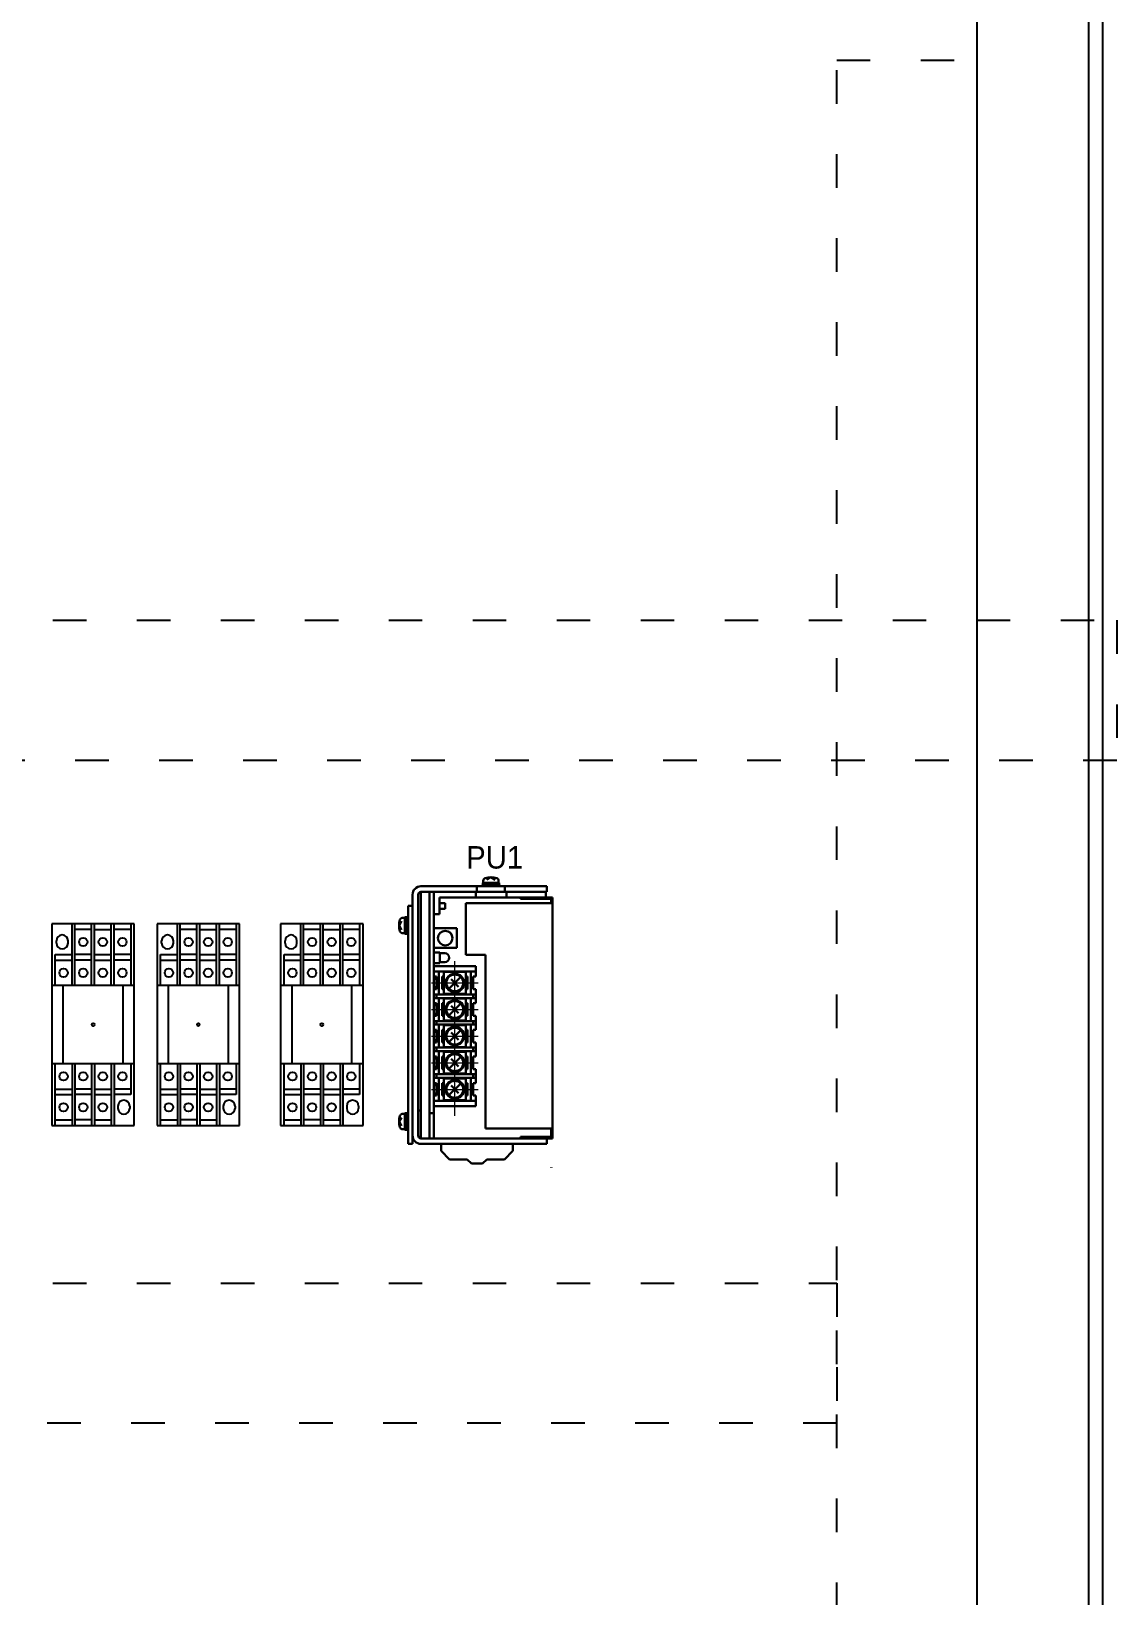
# Model space of a CAD drawing. Header units: millimetres. Extents: x 14879 to 47640, y -20740 to 344.
# Drawn here: x 47252 to 47640, y -910 to -351 of the extents above; entities that cross this region are included whole.
import ezdxf
from ezdxf.enums import TextEntityAlignment as Align

# ---------------------------------------------------------------- set-up
doc = ezdxf.new("R2010")
doc.units = ezdxf.units.MM
doc.linetypes.add('ACAD_ISO03W100', pattern=[30, 12, -18])
doc.linetypes.add('CENTER', pattern=[50.8, 31.75, -6.35, 6.35, -6.35])
doc.layers.add('04部品記号', color=3, linetype='Continuous')
for name, color, linetype, lineweight in [('Z_OM_CENTER', 2, 'CENTER', 13), ('Z_OM_OUTLINE', 7, 'Continuous', 30), ('Z_OM_THIN_LINE', 2, 'Continuous', 13)]:
    doc.layers.add(name, color=color, linetype=linetype, lineweight=lineweight)
doc.styles.add('ＭＳＰゴシック', font='MS PGothic.ttf')

msp = doc.modelspace()

# ---------------------------------------------------------------- linework, layer by layer
for p, q in [((47634.85, -1711.79), (47634.85, 288.21)), ((47629.85, -1706.79), (47629.85, 283.21)), ((47589.85, 243.21), (47589.85, -1666.79))]:
    msp.add_line(p, q)
at = {"color": 7, "linetype": 'Continuous'}
for p, q in [((47288.97, -670.14), (47259.47, -670.14)), ((47259.47, -670.14), (47259.47, -742.14)), ((47266.72, -692.14), (47266.72, -670.14)), ((47267.72, -692.14), (47267.72, -670.14)), ((47273.72, -692.14), (47273.72, -670.14)), ((47274.72, -692.14), (47274.72, -670.14)), ((47280.72, -692.14), (47280.72, -670.14)), ((47281.72, -692.14), (47281.72, -670.14)), ((47287.72, -670.14), (47287.72, -692.14)), ((47288.97, -742.14), (47288.97, -670.14)), ((47326.59, -670.14), (47297.09, -670.14)), ((47297.09, -670.14), (47297.09, -742.14)), ((47304.34, -692.14), (47304.34, -670.14)), ((47305.34, -692.14), (47305.34, -670.14)), ((47311.34, -692.14), (47311.34, -670.14)), ((47312.34, -692.14), (47312.34, -670.14)), ((47318.34, -692.14), (47318.34, -670.14)), ((47319.34, -692.14), (47319.34, -670.14)), ((47325.34, -670.14), (47325.34, -692.14)), ((47326.59, -742.14), (47326.59, -670.14)), ((47370.7, -670.14), (47341.2, -670.14)), ((47341.2, -670.14), (47341.2, -742.14)), ((47348.45, -692.14), (47348.45, -670.14)), ((47349.45, -692.14), (47349.45, -670.14)), ((47355.45, -692.14), (47355.45, -670.14)), ((47356.45, -692.14), (47356.45, -670.14)), ((47362.45, -692.14), (47362.45, -670.14)), ((47363.45, -692.14), (47363.45, -670.14)), ((47369.45, -670.14), (47369.45, -692.14)), ((47370.7, -742.14), (47370.7, -670.14)), ((47273.72, -672.14), (47267.72, -672.14)), ((47274.72, -672.14), (47280.72, -672.14)), ((47287.72, -672.14), (47281.72, -672.14)), ((47311.34, -672.14), (47305.34, -672.14)), ((47312.34, -672.14), (47318.34, -672.14)), ((47325.34, -672.14), (47319.34, -672.14)), ((47355.45, -672.14), (47349.45, -672.14)), ((47356.45, -672.14), (47362.45, -672.14)), ((47369.45, -672.14), (47363.45, -672.14)), ((47260.72, -681.14), (47266.72, -681.14)), ((47260.72, -692.14), (47260.72, -681.14)), ((47261.12, -677.04), (47261.12, -676.24)), ((47265.32, -677.04), (47265.32, -676.24)), ((47273.72, -681.14), (47267.72, -681.14)), ((47274.72, -681.14), (47280.72, -681.14)), ((47287.72, -681.14), (47281.72, -681.14)), ((47298.34, -681.14), (47304.34, -681.14)), ((47298.34, -692.14), (47298.34, -681.14)), ((47298.74, -677.04), (47298.74, -676.24)), ((47302.94, -677.04), (47302.94, -676.24)), ((47311.34, -681.14), (47305.34, -681.14)), ((47312.34, -681.14), (47318.34, -681.14)), ((47325.34, -681.14), (47319.34, -681.14)), ((47342.45, -681.14), (47348.45, -681.14)), ((47342.45, -692.14), (47342.45, -681.14)), ((47342.85, -677.04), (47342.85, -676.24)), ((47347.05, -677.04), (47347.05, -676.24)), ((47355.45, -681.14), (47349.45, -681.14)), ((47356.45, -681.14), (47362.45, -681.14)), ((47369.45, -681.14), (47363.45, -681.14)), ((47260.72, -683.14), (47266.72, -683.14)), ((47273.72, -683.14), (47267.72, -683.14)), ((47274.72, -683.14), (47280.72, -683.14)), ((47287.72, -683.14), (47281.72, -683.14)), ((47298.34, -683.14), (47304.34, -683.14)), ((47311.34, -683.14), (47305.34, -683.14)), ((47312.34, -683.14), (47318.34, -683.14)), ((47325.34, -683.14), (47319.34, -683.14)), ((47342.45, -683.14), (47348.45, -683.14)), ((47355.45, -683.14), (47349.45, -683.14)), ((47356.45, -683.14), (47362.45, -683.14)), ((47369.45, -683.14), (47363.45, -683.14)), ((47288.97, -692.14), (47259.47, -692.14)), ((47263.47, -692.14), (47263.47, -720.14)), ((47284.97, -720.14), (47284.97, -692.14)), ((47326.59, -692.14), (47297.09, -692.14)), ((47301.09, -692.14), (47301.09, -720.14)), ((47322.59, -720.14), (47322.59, -692.14)), ((47370.7, -692.14), (47341.2, -692.14)), ((47345.2, -692.14), (47345.2, -720.14)), ((47366.7, -720.14), (47366.7, -692.14)), ((47288.97, -720.14), (47259.47, -720.14)), ((47260.72, -742.14), (47260.72, -720.14)), ((47266.72, -720.14), (47266.72, -742.14)), ((47267.72, -720.14), (47267.72, -742.14)), ((47273.72, -720.14), (47273.72, -742.14)), ((47274.72, -720.14), (47274.72, -742.14)), ((47280.72, -720.14), (47280.72, -742.14)), ((47281.72, -720.14), (47281.72, -742.14)), ((47287.72, -720.14), (47287.72, -731.14)), ((47326.59, -720.14), (47297.09, -720.14)), ((47298.34, -742.14), (47298.34, -720.14)), ((47304.34, -720.14), (47304.34, -742.14)), ((47305.34, -720.14), (47305.34, -742.14)), ((47311.34, -720.14), (47311.34, -742.14)), ((47312.34, -720.14), (47312.34, -742.14)), ((47318.34, -720.14), (47318.34, -742.14)), ((47319.34, -720.14), (47319.34, -742.14)), ((47325.34, -720.14), (47325.34, -731.14)), ((47370.7, -720.14), (47341.2, -720.14)), ((47342.45, -742.14), (47342.45, -720.14)), ((47348.45, -720.14), (47348.45, -742.14)), ((47349.45, -720.14), (47349.45, -742.14)), ((47355.45, -720.14), (47355.45, -742.14)), ((47356.45, -720.14), (47356.45, -742.14)), ((47362.45, -720.14), (47362.45, -742.14)), ((47363.45, -720.14), (47363.45, -742.14)), ((47369.45, -720.14), (47369.45, -731.14)), ((47260.72, -729.14), (47266.72, -729.14)), ((47260.72, -731.14), (47266.72, -731.14)), ((47273.72, -729.14), (47267.72, -729.14)), ((47273.72, -731.14), (47267.72, -731.14)), ((47274.72, -729.14), (47280.72, -729.14)), ((47274.72, -731.14), (47280.72, -731.14)), ((47287.72, -729.14), (47281.72, -729.14)), ((47287.72, -731.14), (47281.72, -731.14)), ((47298.34, -729.14), (47304.34, -729.14)), ((47298.34, -731.14), (47304.34, -731.14)), ((47311.34, -729.14), (47305.34, -729.14)), ((47311.34, -731.14), (47305.34, -731.14)), ((47312.34, -729.14), (47318.34, -729.14)), ((47312.34, -731.14), (47318.34, -731.14)), ((47325.34, -729.14), (47319.34, -729.14)), ((47325.34, -731.14), (47319.34, -731.14)), ((47342.45, -729.14), (47348.45, -729.14)), ((47342.45, -731.14), (47348.45, -731.14)), ((47355.45, -729.14), (47349.45, -729.14)), ((47355.45, -731.14), (47349.45, -731.14)), ((47356.45, -729.14), (47362.45, -729.14)), ((47356.45, -731.14), (47362.45, -731.14)), ((47369.45, -729.14), (47363.45, -729.14)), ((47369.45, -731.14), (47363.45, -731.14)), ((47283.12, -735.24), (47283.12, -736.04)), ((47287.32, -735.24), (47287.32, -736.04)), ((47320.74, -735.24), (47320.74, -736.04)), ((47324.94, -735.24), (47324.94, -736.04)), ((47364.85, -735.24), (47364.85, -736.04)), ((47369.05, -735.24), (47369.05, -736.04)), ((47259.47, -742.14), (47288.97, -742.14)), ((47260.72, -740.14), (47266.72, -740.14)), ((47273.72, -740.14), (47267.72, -740.14)), ((47274.72, -740.14), (47280.72, -740.14)), ((47297.09, -742.14), (47326.59, -742.14)), ((47298.34, -740.14), (47304.34, -740.14)), ((47311.34, -740.14), (47305.34, -740.14)), ((47312.34, -740.14), (47318.34, -740.14)), ((47341.2, -742.14), (47370.7, -742.14)), ((47342.45, -740.14), (47348.45, -740.14)), ((47355.45, -740.14), (47349.45, -740.14)), ((47356.45, -740.14), (47362.45, -740.14))]:
    msp.add_line(p, q, dxfattribs=at)
at = {"color": 1, "linetype": 'ACAD_ISO03W100'}
for points in [[(47539.85, -361.79), (47589.85, -361.79), (47589.85, -1487.35), (47539.85, -1487.35)], [(46929.84, -611.79), (46929.84, -561.79), (47639.85, -561.79), (47639.85, -611.79)], [(46929.84, -848.44), (46929.84, -798.45), (47539.85, -798.45), (47539.85, -848.44)]]:
    msp.add_lwpolyline(points, close=True, dxfattribs=at)
at = {"color": 7, "linetype": 'Continuous'}
for centre, radius in [((47270.72, -676.64), 1.5), ((47277.72, -676.64), 1.5), ((47284.72, -676.64), 1.5), ((47308.34, -676.64), 1.5), ((47315.34, -676.64), 1.5), ((47322.34, -676.64), 1.5), ((47352.45, -676.64), 1.5), ((47359.45, -676.64), 1.5), ((47366.45, -676.64), 1.5), ((47263.72, -687.64), 1.5), ((47270.72, -687.64), 1.5), ((47277.72, -687.64), 1.5), ((47284.72, -687.64), 1.5), ((47301.34, -687.64), 1.5), ((47308.34, -687.64), 1.5), ((47315.34, -687.64), 1.5), ((47322.34, -687.64), 1.5), ((47345.45, -687.64), 1.5), ((47352.45, -687.64), 1.5), ((47359.45, -687.64), 1.5), ((47366.45, -687.64), 1.5), ((47274.22, -706.14), 0.5), ((47311.84, -706.14), 0.5), ((47355.95, -706.14), 0.5), ((47263.72, -724.64), 1.5), ((47270.72, -724.64), 1.5), ((47277.72, -724.64), 1.5), ((47284.72, -724.64), 1.5), ((47301.34, -724.64), 1.5), ((47308.34, -724.64), 1.5), ((47315.34, -724.64), 1.5), ((47322.34, -724.64), 1.5), ((47345.45, -724.64), 1.5), ((47352.45, -724.64), 1.5), ((47359.45, -724.64), 1.5), ((47366.45, -724.64), 1.5), ((47263.72, -735.64), 1.5), ((47270.72, -735.64), 1.5), ((47277.72, -735.64), 1.5), ((47301.34, -735.64), 1.5), ((47308.34, -735.64), 1.5), ((47315.34, -735.64), 1.5), ((47345.45, -735.64), 1.5), ((47352.45, -735.64), 1.5), ((47359.45, -735.64), 1.5)]:
    msp.add_circle(centre, radius, dxfattribs=at)
for centre, start, end in [((47263.22, -676.24), 0, 180), ((47300.84, -676.24), 0, 180), ((47344.95, -676.24), 0, 180), ((47263.22, -677.04), 180, 0), ((47300.84, -677.04), 180, 0), ((47344.95, -677.04), 180, 0), ((47285.22, -735.24), 0, 180), ((47285.22, -736.04), 180, 0), ((47322.84, -735.24), 0, 180), ((47322.84, -736.04), 180, 0), ((47366.95, -735.24), 0, 180), ((47366.95, -736.04), 180, 0)]:
    msp.add_arc(centre, 2.1, start, end, dxfattribs=at)
at = {"layer": 'Z_OM_CENTER', "ltscale": 5}
for p, q in [((47403.45, -738.67), (47403.45, -683.54)), ((47395.12, -691.25), (47411.78, -691.25)), ((47395.12, -700.75), (47411.78, -700.75)), ((47395.12, -710.25), (47411.78, -710.25)), ((47395.12, -719.75), (47411.78, -719.75)), ((47395.12, -729.25), (47411.78, -729.25))]:
    msp.add_line(p, q, dxfattribs=at)
at = {"layer": 'Z_OM_OUTLINE'}
for p, q in [((47436.35, -656.75), (47391.35, -656.75)), ((47391.35, -658.75), (47391.35, -746.75)), ((47391.35, -658.75), (47436.35, -658.75)), ((47394.35, -658.75), (47394.35, -746.75)), ((47395.95, -658.75), (47395.95, -746.75)), ((47410.95, -658.75), (47410.95, -660.75)), ((47411.35, -658.75), (47411.35, -656.75)), ((47413.35, -656.25), (47419.35, -656.25)), ((47413.35, -656.25), (47413.35, -656.75)), ((47419.3, -655.55), (47413.4, -655.55)), ((47413.6, -654.82), (47413.6, -655.55)), ((47416.35, -653.55), (47414.85, -654.45)), ((47416.15, -655.55), (47416.55, -656.25)), ((47416.35, -653.55), (47417.85, -654.45)), ((47419.1, -654.82), (47419.1, -655.55)), ((47419.35, -656.75), (47419.35, -656.25)), ((47421.35, -658.75), (47421.35, -656.75)), ((47421.95, -658.75), (47421.95, -660.75)), ((47435.95, -658.75), (47435.95, -660.75)), ((47436.35, -658.75), (47436.35, -656.75)), ((47386.75, -663.75), (47388.35, -663.75)), ((47386.75, -748.75), (47386.75, -663.75)), ((47388.35, -659.75), (47388.35, -748.75)), ((47390.35, -745.75), (47390.35, -659.75)), ((47438.35, -660.75), (47397.95, -660.75)), ((47397.95, -660.75), (47397.95, -666.75)), ((47399.95, -662.75), (47397.95, -662.75)), ((47399.95, -662.75), (47399.95, -664.75)), ((47407.35, -662.75), (47438.35, -662.75)), ((47407.35, -662.75), (47407.35, -681.25)), ((47426.85, -660.75), (47426.85, -661.25)), ((47426.85, -661.25), (47437.85, -661.25)), ((47437.85, -661.25), (47437.85, -662.75)), ((47438.35, -746.75), (47438.35, -660.75)), ((47383.55, -670.75), (47384.45, -669.25)), ((47384.81, -668), (47385.55, -668)), ((47385.55, -667.8), (47385.55, -673.7)), ((47386.25, -673.75), (47386.25, -667.75)), ((47386.75, -667.75), (47386.25, -667.75)), ((47395.95, -666.75), (47397.95, -666.75)), ((47397.95, -664.75), (47399.95, -664.75)), ((47383.55, -670.75), (47384.45, -672.26)), ((47384.81, -673.5), (47385.55, -673.5)), ((47385.55, -670.96), (47386.25, -670.55)), ((47386.25, -673.75), (47386.75, -673.75)), ((47404.15, -671.75), (47395.95, -671.75)), ((47404.15, -671.75), (47404.15, -678.75)), ((47404.15, -678.75), (47395.95, -678.75)), ((47398.15, -680.35), (47395.95, -680.35)), ((47398.15, -680.35), (47398.15, -684.15)), ((47399.85, -680.65), (47398.15, -680.65)), ((47407.35, -681.25), (47414.35, -681.25)), ((47414.35, -681.25), (47414.35, -743.25)), ((47398.15, -684.15), (47395.95, -684.15)), ((47410.95, -685.25), (47395.95, -685.25)), ((47398.15, -683.85), (47399.85, -683.85)), ((47410.95, -685.25), (47410.95, -689)), ((47410.95, -687.15), (47395.95, -687.15)), ((47396.95, -689), (47395.95, -689)), ((47396.95, -689.75), (47395.95, -689.75)), ((47396.95, -693.5), (47396.95, -689)), ((47397.7, -695.35), (47397.7, -687.15)), ((47399.55, -689), (47398.95, -689)), ((47398.95, -689), (47398.95, -693.5)), ((47399.55, -687.35), (47399.55, -695.15)), ((47407.35, -687.35), (47399.55, -687.35)), ((47399.6, -687.15), (47399.6, -687.35)), ((47405.57, -689.13), (47401.33, -693.38)), ((47404.79, -692.6), (47402.11, -689.91)), ((47407.3, -687.35), (47407.3, -687.15)), ((47407.35, -695.15), (47407.35, -687.35)), ((47407.95, -689), (47407.35, -689)), ((47407.95, -693.5), (47407.95, -689)), ((47409.2, -687.15), (47409.2, -695.35)), ((47409.95, -689), (47409.95, -693.5)), ((47410.95, -689), (47409.95, -689)), ((47396.95, -692.75), (47395.95, -692.75)), ((47395.95, -693.5), (47396.95, -693.5)), ((47410.95, -695.35), (47395.95, -695.35)), ((47395.95, -696.65), (47410.95, -696.65)), ((47396.95, -696.65), (47396.95, -695.35)), ((47397.7, -704.85), (47397.7, -696.65)), ((47398.95, -693.5), (47399.55, -693.5)), ((47399.55, -695.15), (47407.35, -695.15)), ((47399.55, -696.85), (47399.55, -704.65)), ((47407.35, -696.85), (47399.55, -696.85)), ((47399.6, -695.15), (47399.6, -695.35)), ((47399.6, -696.65), (47399.6, -696.85)), ((47407.3, -695.35), (47407.3, -695.15)), ((47407.3, -696.85), (47407.3, -696.65)), ((47407.35, -693.5), (47407.95, -693.5)), ((47407.35, -704.65), (47407.35, -696.85)), ((47409.2, -696.65), (47409.2, -704.85)), ((47409.95, -693.5), (47410.95, -693.5)), ((47409.95, -696.65), (47409.95, -695.35)), ((47410.95, -693.5), (47410.95, -698.5)), ((47396.95, -698.5), (47395.95, -698.5)), ((47395.95, -699.25), (47396.95, -699.25)), ((47396.95, -702.25), (47395.95, -702.25)), ((47395.95, -703), (47396.95, -703)), ((47396.95, -703), (47396.95, -698.5)), ((47399.55, -698.5), (47398.95, -698.5)), ((47398.95, -698.5), (47398.95, -703)), ((47398.95, -703), (47399.55, -703)), ((47405.57, -698.63), (47401.33, -702.88)), ((47404.79, -702.1), (47402.11, -699.41)), ((47407.95, -698.5), (47407.35, -698.5)), ((47407.35, -703), (47407.95, -703)), ((47407.95, -703), (47407.95, -698.5)), ((47409.95, -698.5), (47409.95, -703)), ((47410.95, -698.5), (47409.95, -698.5)), ((47409.95, -703), (47410.95, -703)), ((47410.95, -703), (47410.95, -708)), ((47410.95, -704.85), (47395.95, -704.85)), ((47395.95, -706.15), (47410.95, -706.15)), ((47396.95, -708), (47395.95, -708)), ((47395.95, -708.75), (47396.95, -708.75)), ((47396.95, -706.15), (47396.95, -704.85)), ((47396.95, -712.5), (47396.95, -708)), ((47397.7, -714.35), (47397.7, -706.15)), ((47399.55, -708), (47398.95, -708)), ((47398.95, -708), (47398.95, -712.5)), ((47399.55, -704.65), (47407.35, -704.65)), ((47399.55, -706.35), (47399.55, -714.15)), ((47407.35, -706.35), (47399.55, -706.35)), ((47399.6, -704.65), (47399.6, -704.85)), ((47399.6, -706.15), (47399.6, -706.35)), ((47405.57, -708.13), (47401.33, -712.38)), ((47404.79, -711.6), (47402.11, -708.91)), ((47407.3, -704.85), (47407.3, -704.65)), ((47407.3, -706.35), (47407.3, -706.15)), ((47407.35, -714.15), (47407.35, -706.35)), ((47407.95, -708), (47407.35, -708)), ((47407.95, -712.5), (47407.95, -708)), ((47409.2, -706.15), (47409.2, -714.35)), ((47409.95, -706.15), (47409.95, -704.85)), ((47409.95, -708), (47409.95, -712.5)), ((47410.95, -708), (47409.95, -708)), ((47396.95, -711.75), (47395.95, -711.75)), ((47395.95, -712.5), (47396.95, -712.5)), ((47410.95, -714.35), (47395.95, -714.35)), ((47396.95, -715.65), (47396.95, -714.35)), ((47398.95, -712.5), (47399.55, -712.5)), ((47399.55, -714.15), (47407.35, -714.15)), ((47399.6, -714.15), (47399.6, -714.35)), ((47407.3, -714.35), (47407.3, -714.15)), ((47407.35, -712.5), (47407.95, -712.5)), ((47409.95, -712.5), (47410.95, -712.5)), ((47409.95, -715.65), (47409.95, -714.35)), ((47410.95, -712.5), (47410.95, -717.5)), ((47395.95, -715.65), (47410.95, -715.65)), ((47396.95, -717.5), (47395.95, -717.5)), ((47395.95, -718.25), (47396.95, -718.25)), ((47396.95, -722), (47396.95, -717.5)), ((47397.7, -723.85), (47397.7, -715.65)), ((47399.55, -717.5), (47398.95, -717.5)), ((47398.95, -717.5), (47398.95, -722)), ((47399.55, -715.85), (47399.55, -723.65)), ((47407.35, -715.85), (47399.55, -715.85)), ((47399.6, -715.65), (47399.6, -715.85)), ((47405.57, -717.63), (47401.33, -721.88)), ((47404.79, -721.1), (47402.11, -718.41)), ((47407.3, -715.85), (47407.3, -715.65)), ((47407.35, -723.65), (47407.35, -715.85)), ((47407.95, -717.5), (47407.35, -717.5)), ((47407.95, -722), (47407.95, -717.5)), ((47409.2, -715.65), (47409.2, -723.85)), ((47409.95, -717.5), (47409.95, -722)), ((47410.95, -717.5), (47409.95, -717.5)), ((47396.95, -721.25), (47395.95, -721.25)), ((47395.95, -722), (47396.95, -722)), ((47410.95, -723.85), (47395.95, -723.85)), ((47395.95, -725.15), (47410.95, -725.15)), ((47396.95, -725.15), (47396.95, -723.85)), ((47397.7, -733.35), (47397.7, -725.15)), ((47398.95, -722), (47399.55, -722)), ((47399.55, -723.65), (47407.35, -723.65)), ((47399.55, -725.35), (47399.55, -733.15)), ((47407.35, -725.35), (47399.55, -725.35)), ((47399.6, -723.65), (47399.6, -723.85)), ((47399.6, -725.15), (47399.6, -725.35)), ((47407.3, -723.85), (47407.3, -723.65)), ((47407.3, -725.35), (47407.3, -725.15)), ((47407.35, -722), (47407.95, -722)), ((47407.35, -733.15), (47407.35, -725.35)), ((47409.2, -725.15), (47409.2, -733.35)), ((47409.95, -722), (47410.95, -722)), ((47409.95, -723.85), (47409.95, -725.15)), ((47410.95, -722), (47410.95, -727)), ((47396.95, -727), (47395.95, -727)), ((47395.95, -727.75), (47396.95, -727.75)), ((47395.95, -730.75), (47396.95, -730.75)), ((47395.95, -731.5), (47396.95, -731.5)), ((47396.95, -731.5), (47396.95, -727)), ((47399.55, -727), (47398.95, -727)), ((47398.95, -727), (47398.95, -731.5)), ((47398.95, -731.5), (47399.55, -731.5)), ((47405.57, -727.13), (47401.33, -731.38)), ((47404.79, -730.6), (47402.11, -727.91)), ((47407.95, -727), (47407.35, -727)), ((47407.35, -731.5), (47407.95, -731.5)), ((47407.95, -731.5), (47407.95, -727)), ((47409.95, -727), (47409.95, -731.5)), ((47410.95, -727), (47409.95, -727)), ((47409.95, -731.5), (47410.95, -731.5)), ((47410.95, -731.5), (47410.95, -735.25)), ((47391.35, -736.75), (47390.35, -736.75)), ((47395.95, -733.35), (47410.95, -733.35)), ((47410.95, -735.25), (47395.95, -735.25)), ((47399.55, -733.15), (47407.35, -733.15)), ((47399.6, -733.15), (47399.6, -733.35)), ((47407.3, -733.35), (47407.3, -733.15)), ((47383.55, -740.75), (47384.45, -739.25)), ((47383.55, -740.75), (47384.45, -742.26)), ((47384.81, -738), (47385.55, -738)), ((47385.55, -737.8), (47385.55, -743.7)), ((47385.55, -740.96), (47386.25, -740.55)), ((47386.25, -743.75), (47386.25, -737.75)), ((47386.75, -737.75), (47386.25, -737.75)), ((47395.95, -737.75), (47394.35, -737.75)), ((47384.81, -743.5), (47385.55, -743.5)), ((47386.25, -743.75), (47386.75, -743.75)), ((47438.35, -746.75), (47391.35, -746.75)), ((47414.35, -743.25), (47438.35, -743.25)), ((47437.85, -746.25), (47426.85, -746.25)), ((47426.85, -746.25), (47426.85, -746.75)), ((47436.35, -748.75), (47436.35, -746.75)), ((47437.85, -743.25), (47437.85, -746.25)), ((47388.35, -748.75), (47386.75, -748.75)), ((47391.35, -748.75), (47436.35, -748.75)), ((47398.55, -751.25), (47398.55, -748.75)), ((47401.55, -754.25), (47398.55, -751.25)), ((47424.15, -751.25), (47421.15, -754.25)), ((47424.15, -748.75), (47424.15, -751.25)), ((47407.85, -754.25), (47401.55, -754.25)), ((47409.35, -755.75), (47407.85, -754.25)), ((47413.35, -755.75), (47409.35, -755.75)), ((47414.85, -754.25), (47413.35, -755.75)), ((47421.15, -754.25), (47414.85, -754.25)), ((47437.88, -757.13), (47437.88, -757.03)), ((47437.98, -757.03), (47437.98, -757.13))]:
    msp.add_line(p, q, dxfattribs=at)
at = {"layer": 'Z_OM_OUTLINE', "ltscale": 5}
for p, q in [((47413.4, -655.55), (47413.4, -656.25)), ((47419.3, -655.55), (47419.3, -656.25)), ((47385.55, -667.8), (47386.25, -667.8)), ((47385.55, -673.7), (47386.25, -673.7)), ((47385.55, -737.8), (47386.25, -737.8)), ((47385.55, -743.7), (47386.25, -743.7))]:
    msp.add_line(p, q, dxfattribs=at)
at = {"layer": 'Z_OM_OUTLINE'}
for centre, radius in [((47400.02, -675.25), 2.6), ((47403.45, -691.25), 3.3), ((47403.45, -691.25), 3), ((47403.45, -700.75), 3.3), ((47403.45, -700.75), 3), ((47403.45, -710.25), 3.3), ((47403.45, -710.25), 3), ((47403.45, -719.75), 3.3), ((47403.45, -719.75), 3), ((47403.45, -729.25), 3.3), ((47403.45, -729.25), 3)]:
    msp.add_circle(centre, radius, dxfattribs=at)
for centre, radius, start, end in [((47391.35, -659.75), 3, 90, 180), ((47391.35, -659.75), 1, 90, 180), ((47414.6, -654.82), 1, 106.9578, 180), ((47416.35, -660.55), 7, 73.0422, 106.9578), ((47418.1, -654.82), 1, 0, 73.0422), ((47390.55, -670.75), 7, 163.0422, 196.9578), ((47384.81, -669), 1, 90, 163.0422), ((47384.81, -672.5), 1, 196.9578, 270), ((47399.85, -682.25), 1.6, 0, 90), ((47399.85, -682.25), 1.6, 270, 0), ((47390.55, -740.75), 7, 163.0422, 196.9578), ((47384.81, -739), 1, 90, 163.0422), ((47384.81, -742.5), 1, 196.9578, 270), ((47391.35, -745.75), 3, 180, 270), ((47391.35, -745.75), 1, 180, 270)]:
    msp.add_arc(centre, radius, start, end, dxfattribs=at)
at = {"layer": 'Z_OM_THIN_LINE'}
for p, q in [((47399.95, -662.95), (47397.95, -662.95)), ((47397.95, -664.55), (47399.95, -664.55))]:
    msp.add_line(p, q, dxfattribs=at)

# ---------------------------------------------------------------- texts
at = {"layer": '04部品記号', "style": 'ＭＳＰゴシック'}
msp.add_text('PU1', height=8, dxfattribs=at).set_placement((47417.68, -646.42), align=Align.MIDDLE_CENTER)

doc.saveas('drawing.dxf')
